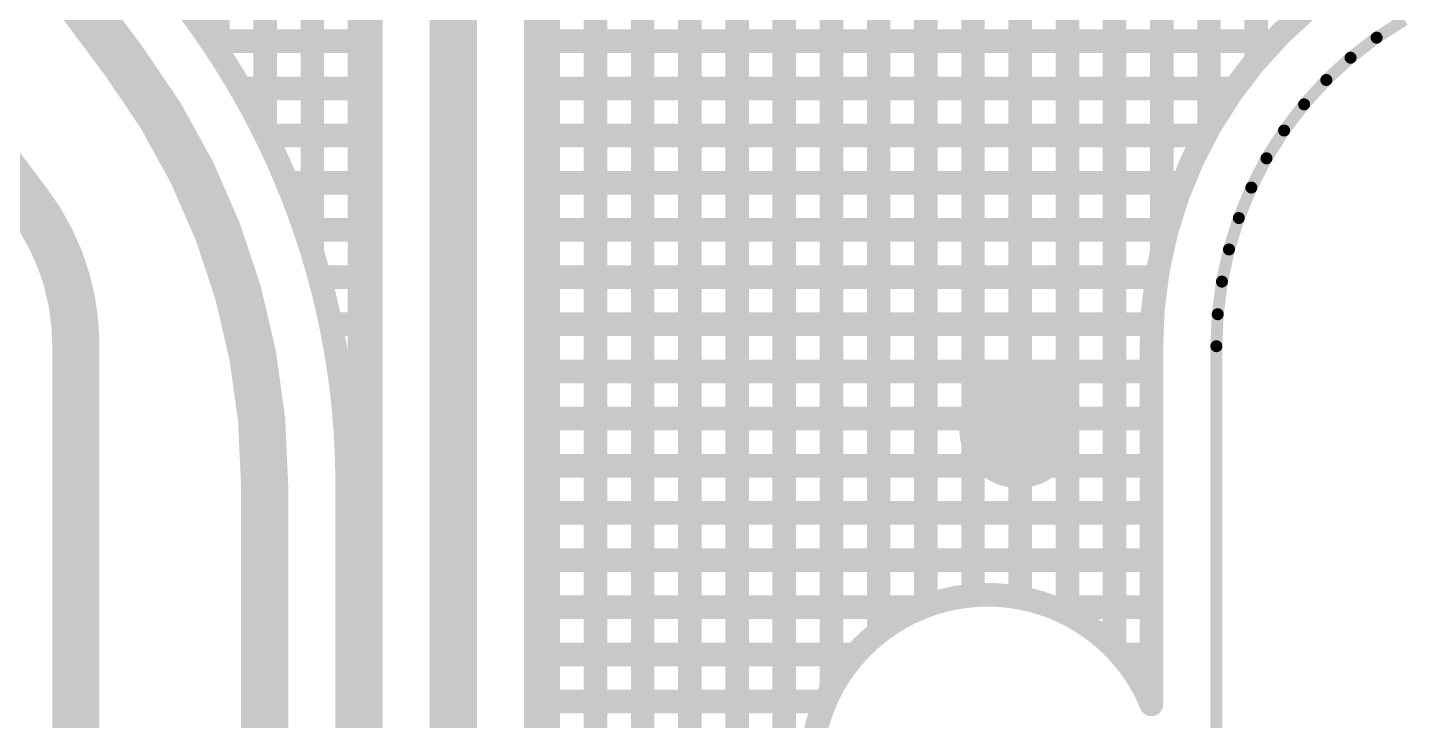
# Model space of a CAD drawing. Header units: millimetres. Extents: x 2479 to 2803, y 2230 to 2386.
# Drawn here: x 2635.86 to 2641.72, y 2293.25 to 2296.18 of the extents above; entities that cross this region are included whole.
import ezdxf

# ---------------------------------------------------------------- set-up
doc = ezdxf.new("R2010")
doc.units = ezdxf.units.MM
doc.layers.add('LAYER_23', color=9, linetype='Continuous')

# ---------------------------------------------------------------- blocks, each defined once
blk = doc.blocks.new('ROUND_3')
at = {"const_width": 0.251}
blk.add_lwpolyline([(-0.1255, 0, 1), (0.1255, 0, 1)], format="xyb", close=True, dxfattribs=at)
blk = doc.blocks.new('ROUND_17')
at = {"const_width": 0.1}
blk.add_lwpolyline([(-0.05, 0, 1), (0.05, 0, 1)], format="xyb", close=True, dxfattribs=at)
blk = doc.blocks.new('ROUND_13')
at = {"const_width": 0.05}
blk.add_lwpolyline([(-0.025, 0, 1), (0.025, 0, 1)], format="xyb", close=True, dxfattribs=at)
blk = doc.blocks.new('ROUND_4')
at = {"const_width": 0.0254}
blk.add_lwpolyline([(-0.0127, 0, 1), (0.0127, 0, 1)], format="xyb", close=True, dxfattribs=at)

msp = doc.modelspace()

# ---------------------------------------------------------------- linework, layer by layer
at = {"layer": 'LAYER_23'}
for points, const_width in [([(2639.0674, 2290.5401), (2639.0674, 2301.3036)], 0.1), ([(2639.2674, 2293.3803), (2639.2674, 2301.3036)], 0.1), ([(2639.4674, 2293.6193), (2639.4674, 2301.3036)], 0.1), ([(2639.6674, 2293.7315), (2639.6674, 2301.3036)], 0.1), ([(2639.8674, 2293.7762), (2639.8674, 2301.3036)], 0.1), ([(2640.0674, 2293.7663), (2640.0674, 2301.3036)], 0.1), ([(2640.2674, 2293.6986), (2640.2674, 2301.3036)], 0.1), ([(2640.4674, 2293.5518), (2640.4674, 2301.3036)], 0.1), ([(2640.6674, 2295.23), (2640.6674, 2301.3036)], 0.1), ([(2640.8674, 2295.7577), (2640.8674, 2301.3036)], 0.1), ([(2641.0674, 2296.0445), (2641.0674, 2301.3036)], 0.1), ([(2638.0674, 2291.4491), (2638.0674, 2299.4411)], 0.1), ([(2638.8674, 2291.4432), (2638.8674, 2299.3152)], 0.1), ([(2638.2674, 2291.6054), (2638.2674, 2299.2322)], 0.1), ([(2638.6674, 2291.6035), (2638.6674, 2299.1921)], 0.1), ([(2638.4674, 2291.6463), (2638.4674, 2299.1699)], 0.1), ([(2637.0674, 2295.2297), (2637.0674, 2298.2163)], 0.1), ([(2637.2674, 2291.4431), (2637.2674, 2297.9121)], 0.1), ([(2637.6651, 2290.69), (2637.6651, 2297.668)], 0.2), ([(2637.3151, 2297.668), (2637.3151, 2291.3643)], 0.1), ([(2638.0151, 2291.3643), (2638.0151, 2297.668)], 0.1), ([(2636.8674, 2295.7319), (2636.8674, 2297.2626)], 0.1), ([(2636.6674, 2296.0815), (2636.6674, 2297.0854)], 0.1), ([(2636.2694, 2296.0405), (2636.0535, 2296.3299)], 0.2), ([(2636.5999, 2296.1811), (2636.5499, 2296.2499)], 0.1), ([(2641.2808, 2296.2589), (2641.1781, 2296.1644)], 0.1), ([(2641.5779, 2296.1415), (2641.6954, 2296.2168)], 0.0508), ([(2636.6467, 2296.1132), (2636.5999, 2296.1811)], 0.1), ([(2637.3151, 2296.1263), (2636.6376, 2296.1263)], 0.1), ([(2637.3151, 2296.1263), (2636.6376, 2296.1263)], 0.1), ([(2641.142, 2296.1263), (2638.0151, 2296.1263)], 0.1), ([(2641.142, 2296.1263), (2638.0151, 2296.1263)], 0.1), ([(2641.1612, 2296.1473), (2641.0671, 2296.0442)], 0.1), ([(2641.1781, 2296.1644), (2641.1612, 2296.1473)], 0.1), ([(2636.6918, 2296.0441), (2636.6467, 2296.1132)], 0.1), ([(2641.4674, 2296.0563), (2641.5779, 2296.1415)], 0.0508), ([(2636.7352, 2295.974), (2636.6918, 2296.0441)], 0.1), ([(2641.0517, 2296.0258), (2640.967, 2295.9148)], 0.1), ([(2641.0671, 2296.0442), (2641.0517, 2296.0258)], 0.1), ([(2641.3647, 2295.9618), (2641.4674, 2296.0563)], 0.0508), ([(2635.863, 2295.4422), (2635.5102, 2295.9092)], 0.2), ([(2636.7769, 2295.9028), (2636.7352, 2295.974)], 0.1), ([(2637.3151, 2295.9263), (2636.7631, 2295.9263)], 0.1), ([(2637.3151, 2295.9263), (2636.7631, 2295.9263)], 0.1), ([(2636.8168, 2295.8306), (2636.7769, 2295.9028)], 0.1), ([(2640.9758, 2295.9263), (2638.0151, 2295.9263)], 0.1), ([(2640.9758, 2295.9263), (2638.0151, 2295.9263)], 0.1), ([(2640.9533, 2295.8951), (2640.8786, 2295.7772)], 0.1), ([(2640.967, 2295.9148), (2640.9533, 2295.8951)], 0.1), ([(2641.2706, 2295.8586), (2641.3647, 2295.9618)], 0.0508), ([(2641.1859, 2295.7477), (2641.2706, 2295.8586)], 0.0508), ([(2636.8549, 2295.7574), (2636.8168, 2295.8306)], 0.1), ([(2640.8786, 2295.7772), (2640.8666, 2295.7564)], 0.1), ([(2636.8912, 2295.6833), (2636.8549, 2295.7574)], 0.1), ([(2637.3151, 2295.7263), (2636.8701, 2295.7263)], 0.1), ([(2637.3151, 2295.7263), (2636.8701, 2295.7263)], 0.1), ([(2640.8511, 2295.7263), (2638.0151, 2295.7263)], 0.1), ([(2640.8511, 2295.7263), (2638.0151, 2295.7263)], 0.1), ([(2640.8666, 2295.7564), (2640.8025, 2295.6324)], 0.1), ([(2641.1112, 2295.6298), (2641.1859, 2295.7477)], 0.0508), ([(2636.9257, 2295.6083), (2636.8912, 2295.6833)], 0.1), ([(2636.9583, 2295.5326), (2636.9257, 2295.6083)], 0.1), ([(2640.7924, 2295.6106), (2640.7393, 2295.4815)], 0.1), ([(2640.8025, 2295.6324), (2640.7924, 2295.6106)], 0.1), ([(2641.047, 2295.5058), (2641.1112, 2295.6298)], 0.0508), ([(2636.989, 2295.456), (2636.9583, 2295.5326)], 0.1), ([(2637.3151, 2295.5263), (2636.9608, 2295.5263)], 0.1), ([(2637.3151, 2295.5263), (2636.9608, 2295.5263)], 0.1), ([(2640.7577, 2295.5263), (2638.0151, 2295.5263)], 0.1), ([(2640.7577, 2295.5263), (2638.0151, 2295.5263)], 0.1), ([(2640.7393, 2295.4815), (2640.7311, 2295.4589)], 0.1), ([(2640.9939, 2295.3767), (2641.047, 2295.5058)], 0.0508), ([(2637.0179, 2295.3787), (2636.989, 2295.456)], 0.1), ([(2640.7311, 2295.4589), (2640.6894, 2295.3257)], 0.1), ([(2637.0448, 2295.3007), (2637.0179, 2295.3787)], 0.1), ([(2637.3151, 2295.3263), (2637.036, 2295.3263)], 0.1), ([(2637.3151, 2295.3263), (2637.036, 2295.3263)], 0.1), ([(2640.6896, 2295.3263), (2638.0151, 2295.3263)], 0.1), ([(2640.6896, 2295.3263), (2638.0151, 2295.3263)], 0.1), ([(2640.6894, 2295.3257), (2640.6833, 2295.3025)], 0.1), ([(2640.9523, 2295.2435), (2640.9939, 2295.3767)], 0.0508), ([(2637.0698, 2295.2221), (2637.0448, 2295.3007)], 0.1), ([(2640.6833, 2295.3025), (2640.6534, 2295.1661)], 0.1), ([(2637.0929, 2295.1429), (2637.0698, 2295.2221)], 0.1), ([(2640.9224, 2295.1072), (2640.9523, 2295.2435)], 0.0508), ([(2637.114, 2295.0631), (2637.0929, 2295.1429)], 0.1), ([(2640.6493, 2295.1425), (2640.6314, 2295.004)], 0.1), ([(2640.6534, 2295.1661), (2640.6493, 2295.1425)], 0.1), ([(2637.3151, 2295.1263), (2637.0972, 2295.1263)], 0.1), ([(2637.3151, 2295.1263), (2637.0972, 2295.1263)], 0.1), ([(2640.6472, 2295.1263), (2638.0151, 2295.1263)], 0.1), ([(2640.6472, 2295.1263), (2638.0151, 2295.1263)], 0.1), ([(2640.9045, 2294.9687), (2640.9224, 2295.1072)], 0.0508), ([(2637.1331, 2294.9828), (2637.114, 2295.0631)], 0.1), ([(2637.1502, 2294.9021), (2637.1331, 2294.9828)], 0.1), ([(2640.6294, 2294.9804), (2640.6236, 2294.8448)], 0.1), ([(2640.6314, 2295.004), (2640.6294, 2294.9804)], 0.1), ([(2637.3151, 2294.9263), (2637.1451, 2294.9263)], 0.1), ([(2637.3151, 2294.9263), (2637.1451, 2294.9263)], 0.1), ([(2637.1654, 2294.821), (2637.1502, 2294.9021)], 0.1), ([(2640.6271, 2294.9263), (2638.0151, 2294.9263)], 0.1), ([(2640.6271, 2294.9263), (2638.0151, 2294.9263)], 0.1), ([(2640.8988, 2294.8331), (2640.9045, 2294.9687)], 0.0508), ([(2636.0651, 2290.7322), (2636.0651, 2294.8394)], 0.2), ([(2640.6236, 2294.8448), (2640.6234, 2294.8331)], 0.1), ([(2637.1785, 2294.7396), (2637.1654, 2294.821)], 0.1), ([(2640.6234, 2294.8331), (2640.6234, 2293.3147)], 0.1), ([(2640.8988, 2292.5228), (2640.8988, 2294.8331)], 0.0508), ([(2637.1897, 2294.6578), (2637.1785, 2294.7396)], 0.1), ([(2637.3151, 2294.7263), (2637.1803, 2294.7263)], 0.1), ([(2637.3151, 2294.7263), (2637.1803, 2294.7263)], 0.1), ([(2640.6234, 2294.7263), (2638.0151, 2294.7263)], 0.1), ([(2640.6234, 2294.7263), (2638.0151, 2294.7263)], 0.1), ([(2637.1988, 2294.5758), (2637.1897, 2294.6578)], 0.1), ([(2637.2059, 2294.4936), (2637.1988, 2294.5758)], 0.1), ([(2637.3151, 2294.5263), (2637.2031, 2294.5263)], 0.1), ([(2637.3151, 2294.5263), (2637.2031, 2294.5263)], 0.1), ([(2637.211, 2294.4113), (2637.2059, 2294.4936)], 0.1), ([(2640.6234, 2294.5263), (2638.0151, 2294.5263)], 0.1), ([(2640.6234, 2294.5263), (2638.0151, 2294.5263)], 0.1), ([(2637.214, 2294.3289), (2637.211, 2294.4113)], 0.1), ([(2637.2151, 2294.2464), (2637.214, 2294.3289)], 0.1), ([(2637.3151, 2294.3263), (2637.2141, 2294.3263)], 0.1), ([(2637.3151, 2294.3263), (2637.2141, 2294.3263)], 0.1), ([(2640.6234, 2294.3263), (2638.0151, 2294.3263)], 0.1), ([(2640.6234, 2294.3263), (2638.0151, 2294.3263)], 0.1), ([(2636.8651, 2291.1464), (2636.8651, 2294.2464)], 0.2), ([(2637.2151, 2291.5035), (2637.2151, 2294.2464)], 0.1), ([(2637.3151, 2294.1263), (2637.2151, 2294.1263)], 0.1), ([(2637.3151, 2294.1263), (2637.2151, 2294.1263)], 0.1), ([(2640.6234, 2294.1263), (2638.0151, 2294.1263)], 0.1), ([(2640.6234, 2294.1263), (2638.0151, 2294.1263)], 0.1), ([(2637.3151, 2293.9263), (2637.2151, 2293.9263)], 0.1), ([(2637.3151, 2293.9263), (2637.2151, 2293.9263)], 0.1), ([(2640.6234, 2293.9263), (2638.0151, 2293.9263)], 0.1), ([(2640.6234, 2293.9263), (2638.0151, 2293.9263)], 0.1), ([(2637.3151, 2293.7263), (2637.2151, 2293.7263)], 0.1), ([(2637.3151, 2293.7263), (2637.2151, 2293.7263)], 0.1), ([(2639.6541, 2293.7263), (2638.0151, 2293.7263)], 0.1), ([(2639.6541, 2293.7263), (2638.0151, 2293.7263)], 0.1), ([(2639.6626, 2293.7299), (2639.6265, 2293.715)], 0.1), ([(2639.6994, 2293.7428), (2639.6626, 2293.7299)], 0.1), ([(2639.7369, 2293.7538), (2639.6994, 2293.7428)], 0.1), ([(2639.7748, 2293.7629), (2639.7369, 2293.7538)], 0.1), ([(2639.8132, 2293.77), (2639.7748, 2293.7629)], 0.1), ([(2639.8519, 2293.775), (2639.8132, 2293.77)], 0.1), ([(2639.8909, 2293.7781), (2639.8519, 2293.775)], 0.1), ([(2639.9299, 2293.7791), (2639.8909, 2293.7781)], 0.1), ([(2639.9561, 2293.7786), (2639.9299, 2293.7791)], 0.1), ([(2639.995, 2293.7763), (2639.9561, 2293.7786)], 0.1), ([(2640.0338, 2293.7719), (2639.995, 2293.7763)], 0.1), ([(2640.0723, 2293.7654), (2640.0338, 2293.7719)], 0.1), ([(2640.1104, 2293.757), (2640.0723, 2293.7654)], 0.1), ([(2640.1481, 2293.7466), (2640.1104, 2293.757)], 0.1), ([(2640.1851, 2293.7343), (2640.1481, 2293.7466)], 0.1), ([(2640.2215, 2293.7201), (2640.1851, 2293.7343)], 0.1), ([(2640.6234, 2293.7263), (2640.2055, 2293.7263)], 0.1), ([(2640.6234, 2293.7263), (2640.2055, 2293.7263)], 0.1), ([(2639.5569, 2293.6798), (2639.5235, 2293.6595)], 0.1), ([(2639.5912, 2293.6983), (2639.5569, 2293.6798)], 0.1), ([(2639.6265, 2293.715), (2639.5912, 2293.6983)], 0.1), ([(2640.257, 2293.704), (2640.2215, 2293.7201)], 0.1), ([(2640.2917, 2293.686), (2640.257, 2293.704)], 0.1), ([(2640.3254, 2293.6663), (2640.2917, 2293.686)], 0.1), ([(2640.358, 2293.6449), (2640.3254, 2293.6663)], 0.1), ([(2639.4602, 2293.6138), (2639.4304, 2293.5886)], 0.1), ([(2639.4913, 2293.6375), (2639.4602, 2293.6138)], 0.1), ([(2639.5235, 2293.6595), (2639.4913, 2293.6375)], 0.1), ([(2640.3895, 2293.6218), (2640.358, 2293.6449)], 0.1), ([(2640.4197, 2293.5971), (2640.3895, 2293.6218)], 0.1), ([(2639.402, 2293.5619), (2639.375, 2293.5337)], 0.1), ([(2639.4304, 2293.5886), (2639.402, 2293.5619)], 0.1), ([(2640.4486, 2293.5708), (2640.4197, 2293.5971)], 0.1), ([(2640.476, 2293.5431), (2640.4486, 2293.5708)], 0.1), ([(2637.3151, 2293.5263), (2637.2151, 2293.5263)], 0.1), ([(2637.3151, 2293.5263), (2637.2151, 2293.5263)], 0.1), ([(2639.3687, 2293.5263), (2638.0151, 2293.5263)], 0.1), ([(2639.3687, 2293.5263), (2638.0151, 2293.5263)], 0.1), ([(2639.3495, 2293.5041), (2639.3256, 2293.4733)], 0.1), ([(2639.375, 2293.5337), (2639.3495, 2293.5041)], 0.1), ([(2640.502, 2293.514), (2640.476, 2293.5431)], 0.1), ([(2640.6234, 2293.5263), (2640.491, 2293.5263)], 0.1), ([(2640.6234, 2293.5263), (2640.491, 2293.5263)], 0.1), ([(2640.5265, 2293.4835), (2640.502, 2293.514)], 0.1), ([(2639.3033, 2293.4412), (2639.2827, 2293.4081)], 0.1), ([(2639.3256, 2293.4733), (2639.3033, 2293.4412)], 0.1), ([(2640.5493, 2293.4519), (2640.5265, 2293.4835)], 0.1), ([(2640.5705, 2293.4191), (2640.5493, 2293.4519)], 0.1), ([(2639.2638, 2293.3739), (2639.2468, 2293.3388)], 0.1), ([(2639.2827, 2293.4081), (2639.2638, 2293.3739)], 0.1), ([(2640.5899, 2293.3852), (2640.5705, 2293.4191)], 0.1), ([(2640.6076, 2293.3504), (2640.5899, 2293.3852)], 0.1), ([(2637.3151, 2293.3263), (2637.2151, 2293.3263)], 0.1), ([(2637.3151, 2293.3263), (2637.2151, 2293.3263)], 0.1), ([(2639.2415, 2293.3263), (2638.0151, 2293.3263)], 0.1), ([(2639.2415, 2293.3263), (2638.0151, 2293.3263)], 0.1), ([(2639.2468, 2293.3388), (2639.2316, 2293.3028)], 0.1), ([(2640.6234, 2293.3147), (2640.6076, 2293.3504)], 0.1), ([(2640.6234, 2293.3263), (2640.6182, 2293.3263)], 0.1), ([(2640.6234, 2293.3263), (2640.6182, 2293.3263)], 0.1), ([(2639.2183, 2293.2661), (2639.2069, 2293.2288)], 0.1), ([(2639.2316, 2293.3028), (2639.2183, 2293.2661)], 0.1), ([(2639.2069, 2293.2288), (2639.1975, 2293.1909)], 0.1)]:
    msp.add_lwpolyline(points, dxfattribs=dict(at, const_width=const_width))
at = {"layer": 'LAYER_23', "const_width": 0.2}
for points in [[(2636.8651, 2294.2464, 0.161655), (2636.2694, 2296.0405)], [(2636.0651, 2294.8394, 0.163155), (2635.863, 2295.4422)]]:
    msp.add_lwpolyline(points, format="xyb", dxfattribs=at)

# ---------------------------------------------------------------- block references
at = {"layer": 'LAYER_23'}
for name, p in [('ROUND_13', (2636.5999, 2296.1811)), ('ROUND_13', (2636.6376, 2296.1263)), ('ROUND_13', (2636.6376, 2296.1263)), ('ROUND_13', (2637.3151, 2296.1263)), ('ROUND_13', (2637.3151, 2296.1263)), ('ROUND_13', (2638.0151, 2296.1263)), ('ROUND_13', (2638.0151, 2296.1263)), ('ROUND_13', (2641.142, 2296.1263)), ('ROUND_13', (2641.142, 2296.1263)), ('ROUND_13', (2641.1612, 2296.1473)), ('ROUND_13', (2641.1781, 2296.1644)), ('ROUND_17', (2636.2694, 2296.0405)), ('ROUND_17', (2636.2694, 2296.0405)), ('ROUND_13', (2636.6467, 2296.1132)), ('ROUND_13', (2636.6674, 2296.0815)), ('ROUND_4', (2641.5779, 2296.1415)), ('ROUND_13', (2636.6918, 2296.0441)), ('ROUND_13', (2641.0517, 2296.0258)), ('ROUND_13', (2641.0671, 2296.0442)), ('ROUND_13', (2641.0674, 2296.0445)), ('ROUND_4', (2641.4674, 2296.0563)), ('ROUND_13', (2636.7352, 2295.974)), ('ROUND_13', (2636.7631, 2295.9263)), ('ROUND_13', (2636.7631, 2295.9263)), ('ROUND_13', (2636.7769, 2295.9028)), ('ROUND_13', (2637.3151, 2295.9263)), ('ROUND_13', (2637.3151, 2295.9263)), ('ROUND_13', (2638.0151, 2295.9263)), ('ROUND_13', (2638.0151, 2295.9263)), ('ROUND_13', (2640.9533, 2295.8951)), ('ROUND_13', (2640.967, 2295.9148)), ('ROUND_13', (2640.9758, 2295.9263)), ('ROUND_13', (2640.9758, 2295.9263)), ('ROUND_4', (2641.3647, 2295.9618)), ('ROUND_4', (2641.2706, 2295.8586)), ('ROUND_13', (2636.8168, 2295.8306)), ('ROUND_13', (2640.8786, 2295.7772)), ('ROUND_13', (2636.8549, 2295.7574)), ('ROUND_13', (2636.8674, 2295.7319)), ('ROUND_13', (2636.8701, 2295.7263)), ('ROUND_13', (2636.8701, 2295.7263)), ('ROUND_13', (2637.3151, 2295.7263)), ('ROUND_13', (2637.3151, 2295.7263)), ('ROUND_13', (2638.0151, 2295.7263)), ('ROUND_13', (2638.0151, 2295.7263)), ('ROUND_13', (2640.8511, 2295.7263)), ('ROUND_13', (2640.8511, 2295.7263)), ('ROUND_13', (2640.8666, 2295.7564)), ('ROUND_13', (2640.8674, 2295.7577)), ('ROUND_4', (2641.1859, 2295.7477)), ('ROUND_13', (2636.8912, 2295.6833)), ('ROUND_13', (2636.9257, 2295.6083)), ('ROUND_13', (2640.7924, 2295.6106)), ('ROUND_13', (2640.8025, 2295.6324)), ('ROUND_4', (2641.1112, 2295.6298)), ('ROUND_17', (2635.863, 2295.4422)), ('ROUND_17', (2635.863, 2295.4422)), ('ROUND_13', (2636.9583, 2295.5326)), ('ROUND_13', (2636.9608, 2295.5263)), ('ROUND_13', (2636.9608, 2295.5263)), ('ROUND_13', (2637.3151, 2295.5263)), ('ROUND_13', (2637.3151, 2295.5263)), ('ROUND_13', (2638.0151, 2295.5263)), ('ROUND_13', (2638.0151, 2295.5263)), ('ROUND_13', (2640.7393, 2295.4815)), ('ROUND_13', (2640.7577, 2295.5263)), ('ROUND_13', (2640.7577, 2295.5263)), ('ROUND_4', (2641.047, 2295.5058)), ('ROUND_13', (2636.989, 2295.456)), ('ROUND_13', (2640.7311, 2295.4589)), ('ROUND_13', (2637.0179, 2295.3787)), ('ROUND_13', (2637.036, 2295.3263)), ('ROUND_13', (2637.036, 2295.3263)), ('ROUND_13', (2637.3151, 2295.3263)), ('ROUND_13', (2637.3151, 2295.3263)), ('ROUND_13', (2638.0151, 2295.3263)), ('ROUND_13', (2638.0151, 2295.3263)), ('ROUND_13', (2640.6894, 2295.3257)), ('ROUND_13', (2640.6896, 2295.3263)), ('ROUND_13', (2640.6896, 2295.3263)), ('ROUND_4', (2640.9939, 2295.3767)), ('ROUND_13', (2637.0448, 2295.3007)), ('ROUND_13', (2640.6833, 2295.3025)), ('ROUND_13', (2637.0674, 2295.2297)), ('ROUND_13', (2637.0698, 2295.2221)), ('ROUND_13', (2640.6674, 2295.23)), ('ROUND_4', (2640.9523, 2295.2435)), ('ROUND_13', (2637.0929, 2295.1429)), ('ROUND_13', (2640.6493, 2295.1425)), ('ROUND_13', (2640.6534, 2295.1661)), ('ROUND_13', (2637.0972, 2295.1263)), ('ROUND_13', (2637.0972, 2295.1263)), ('ROUND_13', (2637.3151, 2295.1263)), ('ROUND_13', (2637.3151, 2295.1263)), ('ROUND_13', (2638.0151, 2295.1263)), ('ROUND_13', (2638.0151, 2295.1263)), ('ROUND_13', (2640.6472, 2295.1263)), ('ROUND_13', (2640.6472, 2295.1263)), ('ROUND_4', (2640.9224, 2295.1072)), ('ROUND_13', (2637.114, 2295.0631)), ('ROUND_13', (2637.1331, 2294.9828)), ('ROUND_13', (2640.6294, 2294.9804)), ('ROUND_13', (2640.6314, 2295.004)), ('ROUND_13', (2637.1451, 2294.9263)), ('ROUND_13', (2637.1451, 2294.9263)), ('ROUND_13', (2637.1502, 2294.9021)), ('ROUND_13', (2637.3151, 2294.9263)), ('ROUND_13', (2637.3151, 2294.9263)), ('ROUND_13', (2638.0151, 2294.9263)), ('ROUND_13', (2638.0151, 2294.9263)), ('ROUND_13', (2640.6271, 2294.9263)), ('ROUND_13', (2640.6271, 2294.9263)), ('ROUND_4', (2640.9045, 2294.9687)), ('ROUND_17', (2636.0651, 2294.8394)), ('ROUND_17', (2636.0651, 2294.8394)), ('ROUND_13', (2640.6236, 2294.8448)), ('ROUND_13', (2637.1654, 2294.821)), ('ROUND_13', (2640.6234, 2294.8331)), ('ROUND_4', (2640.8988, 2294.8331)), ('ROUND_13', (2637.1785, 2294.7396)), ('ROUND_13', (2637.1803, 2294.7263)), ('ROUND_13', (2637.1803, 2294.7263)), ('ROUND_13', (2637.3151, 2294.7263)), ('ROUND_13', (2637.3151, 2294.7263)), ('ROUND_13', (2638.0151, 2294.7263)), ('ROUND_13', (2638.0151, 2294.7263)), ('ROUND_13', (2640.6234, 2294.7263)), ('ROUND_13', (2640.6234, 2294.7263)), ('ROUND_3', (2640.0601, 2294.4825)), ('ROUND_13', (2637.1897, 2294.6578)), ('ROUND_13', (2637.1988, 2294.5758)), ('ROUND_13', (2637.2031, 2294.5263)), ('ROUND_13', (2637.2031, 2294.5263)), ('ROUND_13', (2637.2059, 2294.4936)), ('ROUND_13', (2637.3151, 2294.5263)), ('ROUND_13', (2637.3151, 2294.5263)), ('ROUND_13', (2638.0151, 2294.5263)), ('ROUND_13', (2638.0151, 2294.5263)), ('ROUND_13', (2640.6234, 2294.5263)), ('ROUND_13', (2640.6234, 2294.5263)), ('ROUND_13', (2637.211, 2294.4113)), ('ROUND_13', (2637.214, 2294.3289)), ('ROUND_13', (2637.2141, 2294.3263)), ('ROUND_13', (2637.2141, 2294.3263)), ('ROUND_13', (2637.3151, 2294.3263)), ('ROUND_13', (2637.3151, 2294.3263)), ('ROUND_13', (2638.0151, 2294.3263)), ('ROUND_13', (2638.0151, 2294.3263)), ('ROUND_13', (2640.6234, 2294.3263)), ('ROUND_13', (2640.6234, 2294.3263)), ('ROUND_17', (2636.8651, 2294.2464)), ('ROUND_17', (2636.8651, 2294.2464)), ('ROUND_13', (2637.2151, 2294.2464)), ('ROUND_13', (2637.2151, 2294.1263)), ('ROUND_13', (2637.2151, 2294.1263)), ('ROUND_13', (2637.3151, 2294.1263)), ('ROUND_13', (2637.3151, 2294.1263)), ('ROUND_13', (2638.0151, 2294.1263)), ('ROUND_13', (2638.0151, 2294.1263)), ('ROUND_13', (2640.6234, 2294.1263)), ('ROUND_13', (2640.6234, 2294.1263)), ('ROUND_13', (2637.2151, 2293.9263)), ('ROUND_13', (2637.2151, 2293.9263)), ('ROUND_13', (2637.3151, 2293.9263)), ('ROUND_13', (2637.3151, 2293.9263)), ('ROUND_13', (2638.0151, 2293.9263)), ('ROUND_13', (2638.0151, 2293.9263)), ('ROUND_13', (2640.6234, 2293.9263)), ('ROUND_13', (2640.6234, 2293.9263)), ('ROUND_13', (2637.2151, 2293.7263)), ('ROUND_13', (2637.2151, 2293.7263)), ('ROUND_13', (2637.3151, 2293.7263)), ('ROUND_13', (2637.3151, 2293.7263)), ('ROUND_13', (2638.0151, 2293.7263)), ('ROUND_13', (2638.0151, 2293.7263)), ('ROUND_13', (2639.6541, 2293.7263)), ('ROUND_13', (2639.6541, 2293.7263)), ('ROUND_13', (2639.6626, 2293.7299)), ('ROUND_13', (2639.6674, 2293.7315)), ('ROUND_13', (2639.6994, 2293.7428)), ('ROUND_13', (2639.7369, 2293.7538)), ('ROUND_13', (2639.7748, 2293.7629)), ('ROUND_13', (2639.8132, 2293.77)), ('ROUND_13', (2639.8519, 2293.775)), ('ROUND_13', (2639.8674, 2293.7762)), ('ROUND_13', (2639.8909, 2293.7781)), ('ROUND_13', (2639.9299, 2293.7791)), ('ROUND_13', (2639.9561, 2293.7786)), ('ROUND_13', (2639.995, 2293.7763)), ('ROUND_13', (2640.0338, 2293.7719)), ('ROUND_13', (2640.0674, 2293.7663)), ('ROUND_13', (2640.0723, 2293.7654)), ('ROUND_13', (2640.1104, 2293.757)), ('ROUND_13', (2640.1481, 2293.7466)), ('ROUND_13', (2640.1851, 2293.7343)), ('ROUND_13', (2640.2055, 2293.7263)), ('ROUND_13', (2640.2055, 2293.7263)), ('ROUND_13', (2640.6234, 2293.7263)), ('ROUND_13', (2640.6234, 2293.7263)), ('ROUND_13', (2639.5569, 2293.6798)), ('ROUND_13', (2639.5912, 2293.6983)), ('ROUND_13', (2639.6265, 2293.715)), ('ROUND_13', (2640.2215, 2293.7201)), ('ROUND_13', (2640.257, 2293.704)), ('ROUND_13', (2640.2674, 2293.6986)), ('ROUND_13', (2640.2917, 2293.686)), ('ROUND_13', (2640.3254, 2293.6663)), ('ROUND_13', (2639.4602, 2293.6138)), ('ROUND_13', (2639.4674, 2293.6193)), ('ROUND_13', (2639.4913, 2293.6375)), ('ROUND_13', (2639.5235, 2293.6595)), ('ROUND_13', (2640.358, 2293.6449)), ('ROUND_13', (2640.3895, 2293.6218)), ('ROUND_13', (2639.402, 2293.5619)), ('ROUND_13', (2639.4304, 2293.5886)), ('ROUND_13', (2640.4197, 2293.5971)), ('ROUND_13', (2640.4486, 2293.5708)), ('ROUND_13', (2640.4674, 2293.5518)), ('ROUND_13', (2637.2151, 2293.5263)), ('ROUND_13', (2637.2151, 2293.5263)), ('ROUND_13', (2637.3151, 2293.5263)), ('ROUND_13', (2637.3151, 2293.5263)), ('ROUND_13', (2638.0151, 2293.5263)), ('ROUND_13', (2638.0151, 2293.5263)), ('ROUND_13', (2639.3495, 2293.5041)), ('ROUND_13', (2639.3687, 2293.5263)), ('ROUND_13', (2639.3687, 2293.5263)), ('ROUND_13', (2639.375, 2293.5337)), ('ROUND_13', (2640.476, 2293.5431)), ('ROUND_13', (2640.491, 2293.5263)), ('ROUND_13', (2640.491, 2293.5263)), ('ROUND_13', (2640.502, 2293.514)), ('ROUND_13', (2640.6234, 2293.5263)), ('ROUND_13', (2640.6234, 2293.5263)), ('ROUND_13', (2639.3033, 2293.4412)), ('ROUND_13', (2639.3256, 2293.4733)), ('ROUND_13', (2640.5265, 2293.4835)), ('ROUND_13', (2640.5493, 2293.4519)), ('ROUND_13', (2639.2638, 2293.3739)), ('ROUND_13', (2639.2674, 2293.3803)), ('ROUND_13', (2639.2827, 2293.4081)), ('ROUND_13', (2640.5705, 2293.4191)), ('ROUND_13', (2640.5899, 2293.3852)), ('ROUND_13', (2637.2151, 2293.3263)), ('ROUND_13', (2637.2151, 2293.3263)), ('ROUND_13', (2637.3151, 2293.3263)), ('ROUND_13', (2637.3151, 2293.3263)), ('ROUND_13', (2638.0151, 2293.3263)), ('ROUND_13', (2638.0151, 2293.3263)), ('ROUND_13', (2639.2415, 2293.3263)), ('ROUND_13', (2639.2415, 2293.3263)), ('ROUND_13', (2639.2468, 2293.3388)), ('ROUND_13', (2640.6076, 2293.3504)), ('ROUND_13', (2640.6182, 2293.3263)), ('ROUND_13', (2640.6182, 2293.3263)), ('ROUND_13', (2640.6234, 2293.3263)), ('ROUND_13', (2640.6234, 2293.3263)), ('ROUND_13', (2640.6234, 2293.3147)), ('ROUND_13', (2639.2183, 2293.2661)), ('ROUND_13', (2639.2316, 2293.3028)), ('ROUND_13', (2639.2069, 2293.2288))]:
    msp.add_blockref(name, p, dxfattribs=at)

doc.saveas('drawing.dxf')
